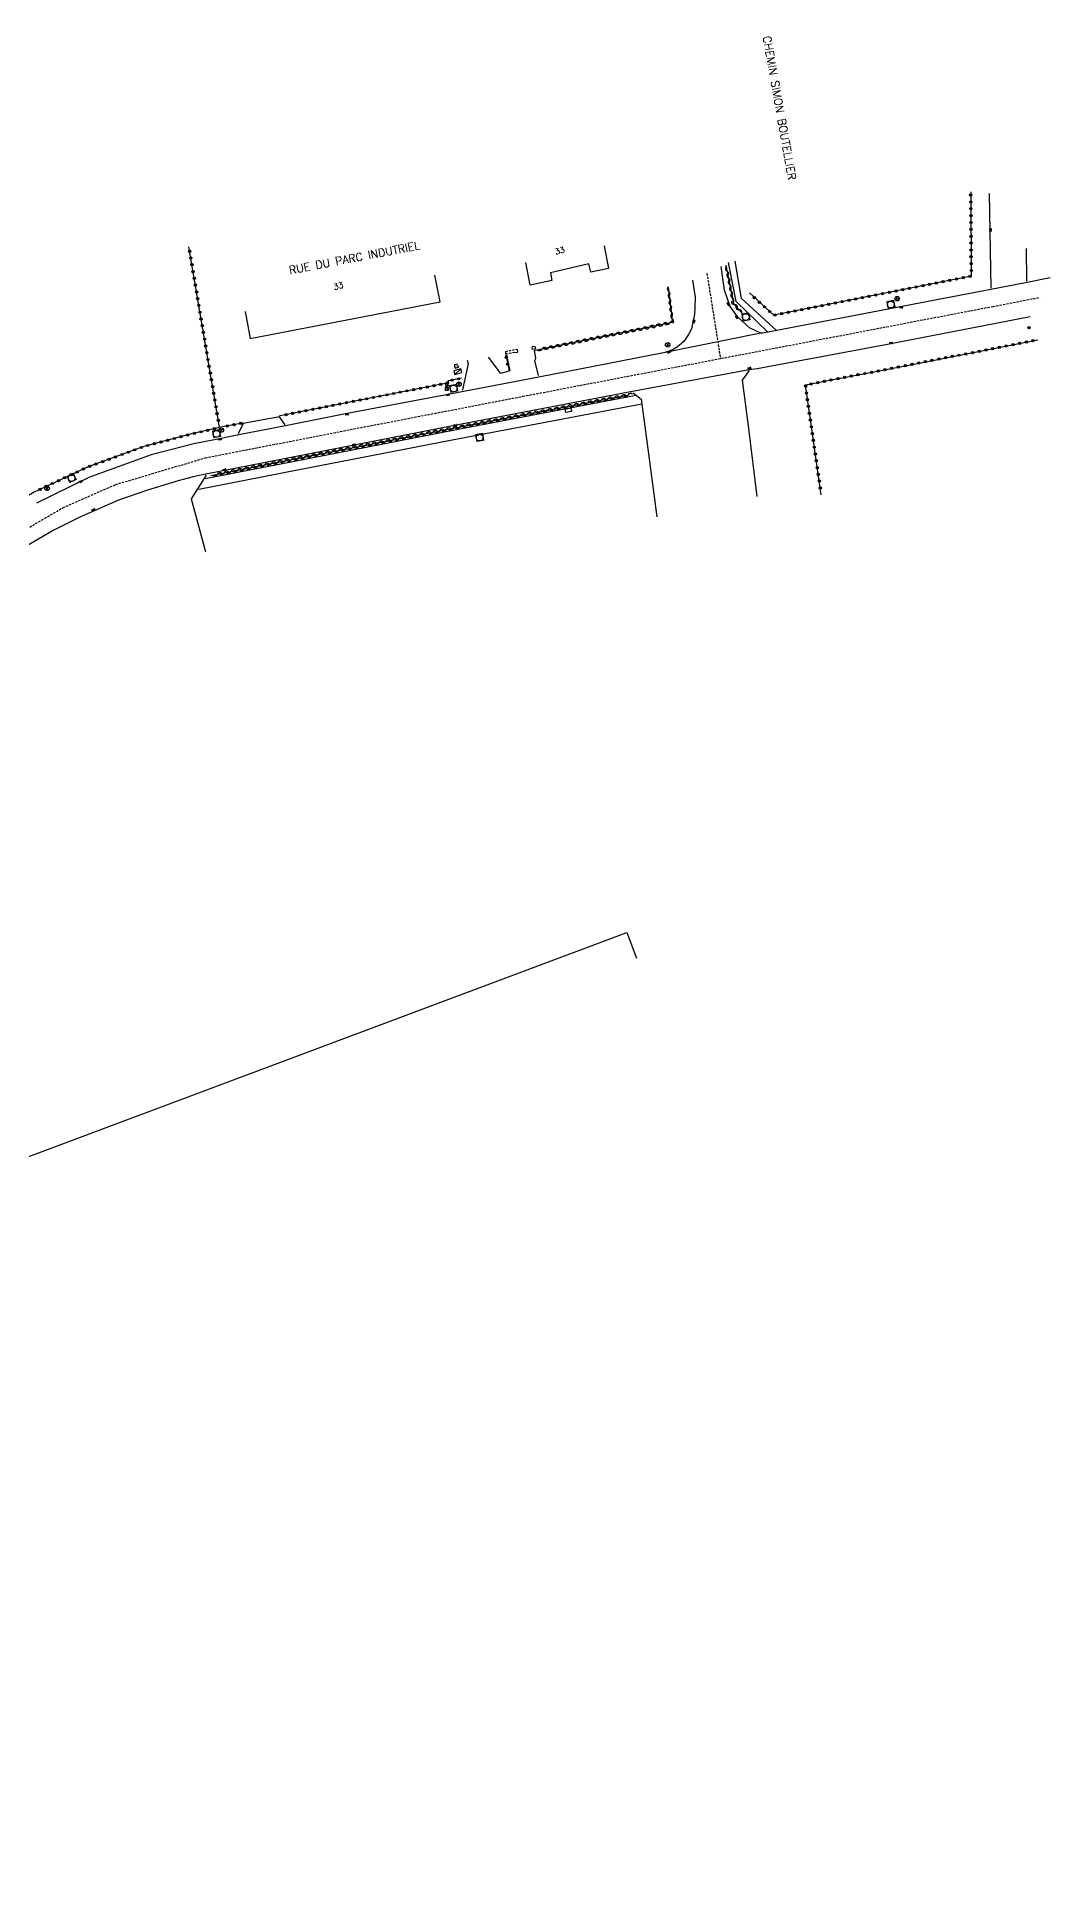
# Model space of a CAD drawing. Header units: millimetres. Extents: x 114000 to 115001, y 149000 to 149604.
# Drawn here: x 114678.4 to 114900.1, y 149201.7 to 149604.2 of the extents above; entities that cross this region are included whole.
import ezdxf
from ezdxf.enums import TextEntityAlignment as Align

# ---------------------------------------------------------------- set-up
doc = ezdxf.new("R2010")
doc.units = ezdxf.units.MM
doc.linetypes.add('DASHED', pattern=[0.75, 0.5, -0.25])
doc.layers.get('0').update_dxf_attribs({"linetype": 'CONTINUOUS'})
for name, color, linetype in [('W0001', 6, 'DASHED'), ('W0008', 7, 'CONTINUOUS'), ('W0014', 7, 'CONTINUOUS'), ('W0017', 7, 'CONTINUOUS'), ('W0100', 7, 'CONTINUOUS'), ('W0112', 1, 'DASHED'), ('W0310', 3, 'CONTINUOUS'), ('W0322', 7, 'CONTINUOUS'), ('W0400', 7, 'CONTINUOUS'), ('W0412', 7, 'CONTINUOUS'), ('W0420', 7, 'CONTINUOUS'), ('W0421', 7, 'CONTINUOUS'), ('W0432', 7, 'CONTINUOUS'), ('W0469', 7, 'CONTINUOUS'), ('W0856', 7, 'CONTINUOUS'), ('W0989', 7, 'CONTINUOUS'), ('W0991', 7, 'CONTINUOUS')]:
    doc.layers.add(name, color=color, linetype=linetype)
doc.styles.get("Standard").update_dxf_attribs({"font": 'romans.shx', "width": 0.85})

# ---------------------------------------------------------------- blocks, each defined once
blk = doc.blocks.new('t432')
at = {"flags": 128}
for points in [[(0.8, 0.8), (-0.8, 0.8)], [(-0.8, 0.8), (-0.8, 0)], [(0.8, 0.8), (-0.8, 0)], [(-0.8, 0), (0.8, 0)], [(-0.4, 2.1), (-0.4, 1.3)], [(-0.4, 1.3), (0.4, 1.3)], [(-0.39, 2.1), (0.41, 2.1)], [(0, 1.7), (0.4, 1.7)], [(0.4, 1.3), (0.4, 1.7)], [(0.8, 0), (0.8, 0.8)]]:
    blk.add_lwpolyline(points, dxfattribs=at)
blk = doc.blocks.new('T400')
for p, q in [((-0.15, 0.3), (0.15, 0.3)), ((-0.15, -0.25), (-0.15, 0.3)), ((-0.15, 0.15), (0.15, 0.15)), ((-0.15, 0), (0.15, 0)), ((0.15, 0.3), (0.15, -0.25)), ((-0.15, -0.15), (0.15, -0.15)), ((-0.15, -0.25), (-0.15, -0.3)), ((-0.15, -0.3), (0.15, -0.3)), ((0.15, -0.3), (0.15, -0.25))]:
    blk.add_line(p, q)
blk = doc.blocks.new('T420')
for p, q in [((0.75, 0.75), (-0.75, 0.75)), ((-0.75, 0.75), (-0.75, -0.75)), ((0.75, 0.75), (0.75, -0.75)), ((0.75, -0.75), (-0.75, -0.75))]:
    blk.add_line(p, q)
blk.add_ellipse((0, 0), major_axis=(-0.53, 0.53), ratio=1, start_param=3.926991, end_param=10.210176)
blk = doc.blocks.new('T469')
at = {"color": 0, "linetype": 'Continuous', "flags": 128}
for points in [[(-0.35, 0.35), (0.35, -0.35)], [(-0.35, -0.35), (0.35, 0.35)]]:
    blk.add_lwpolyline(points, dxfattribs=at)
at = {"color": 0, "linetype": 'Continuous'}
blk.add_circle((0, 0), 0.5, dxfattribs=at)
blk = doc.blocks.new('T412')
for p, q in [((-0.3, 1.2), (0.3, 1.2)), ((-0.3, 1.2), (-0.3, 0.6)), ((-0.3, 0.6), (0.3, 0.6)), ((-0.3, 0.3), (0.3, 0.3)), ((-0.3, -0.3), (-0.3, 0.3)), ((0, 0.9), (0.3, 0.9)), ((0.3, 0.9), (0.3, 0.6)), ((0.3, 0.3), (0.3, -0.3)), ((0.3, -0.3), (-0.3, -0.3))]:
    blk.add_line(p, q)
blk.add_ellipse((0, 0), major_axis=(0.212, 0.212), ratio=1, start_param=5.497787, end_param=11.780972)
blk = doc.blocks.new('T856')
for p, q in [((-0.125, 0), (0.125, 0)), ((0, 0.125), (0, -0.125))]:
    blk.add_line(p, q)
blk.add_ellipse((0, 0), major_axis=(-0.177, 0.177), ratio=1, start_param=3.9269908, end_param=10.2101761)
blk = doc.blocks.new('t310o')
at = {"color": 0, "linetype": 'Continuous'}
for centre, start, end in [((-0.5, 0.38), 216.8699, 323.1304), ((0.5, -0.37), 36.8699, 143.1303)]:
    blk.add_arc(centre, 0.625, start, end, dxfattribs=at)
blk = doc.blocks.new('t322o')
at = {"color": 0, "linetype": 'Continuous'}
for radius in [0.25, 0.15]:
    blk.add_circle((0, 0), radius, dxfattribs=at)

msp = doc.modelspace()

# ---------------------------------------------------------------- linework, layer by layer
at = {"layer": 'W0001'}
for points in [[(114824.99, 149552.47), (114827.95, 149533.83)], [(114446, 149343.42), (114527.37, 149369.43), (114554.75, 149378.97), (114571.03, 149387.76), (114582.96, 149396.29), (114603.41, 149416.65), (114629.95, 149451.81), (114647.21, 149473.58), (114658.17, 149483.91), (114670.39, 149493.16), (114684.09, 149501.2), (114695.62, 149506.26), (114715.23, 149512.1), (114740.35, 149517), (114784.74, 149525.57), (114887.55, 149545.22), (114897.89, 149547.21)]]:
    msp.add_lwpolyline(points, dxfattribs=at)
at = {"layer": 'W0008'}
for points in [[(114836.78, 149539.37), (114834.27, 149540.57), (114831.74, 149542.84), (114830.1, 149545.2), (114828.84, 149548.81), (114828.11, 149553.95)], [(114900.08, 149551.46), (114894.71, 149550.42), (114887.09, 149548.96), (114837.25, 149539.36), (114836.78, 149539.37), (114815.13, 149535.01), (114788.58, 149529.86), (114770.26, 149526.33), (114745.91, 149521.72), (114732.84, 149519.1), (114722.58, 149517.11), (114717.99, 149516.21), (114712.73, 149515.16), (114703.4, 149512.79), (114689.76, 149507.83), (114678.32, 149502.23)], [(114821.86, 149550.99), (114822.4, 149547.25), (114822.38, 149544.91), (114822.27, 149543.5), (114821.61, 149540.31), (114820.98, 149539.08), (114819.92, 149537.58), (114818.54, 149536.38), (114817.45, 149535.74), (114815.79, 149535.14)], [(114895.71, 149542.96), (114864.89, 149536.95), (114835.95, 149531.56), (114834.21, 149531.33), (114807.89, 149526.49), (114769.43, 149519.08), (114734.42, 149512.25), (114715.35, 149508.56), (114712.61, 149507.94), (114709.3, 149507.06), (114702.61, 149505.07), (114696.29, 149502.82), (114687.81, 149499.17), (114681.98, 149496.19), (114675.67, 149492.49)]]:
    msp.add_lwpolyline(points, dxfattribs=at)
at = {"layer": 'W0014'}
for points in [[(114838.21, 149539.7), (114831.41, 149546.33), (114829.71, 149554.83)], [(114840.12, 149540.06), (114832.54, 149546.94), (114831.16, 149555.11)], [(114715.26, 149507.57), (114734.77, 149511.39), (114770.24, 149518.29), (114809.5, 149525.81)], [(114713.88, 149505.26), (114735.46, 149509.52), (114770.77, 149516.36), (114810.74, 149523.95)]]:
    msp.add_lwpolyline(points, dxfattribs=at)
at = {"layer": 'W0017'}
for points in [[(114886.74, 149569.93), (114887.06, 149549.19)], [(114894.94, 149550.78), (114894.93, 149557.87)], [(114772.54, 149533.45), (114772.77, 149532.66), (114771.55, 149526.95), (114771.47, 149526.82)], [(114781.15, 149534.58), (114781.85, 149531.11), (114779.93, 149530.57), (114777.22, 149534.14)], [(114788.14, 149530.09), (114787.38, 149533.37), (114787.55, 149533.87), (114787.26, 149535.65)], [(114834.2, 149531.23), (114832.71, 149529.13), (114834.05, 149518.5), (114835.94, 149503.62)], [(114808.84, 149526.36), (114810.6, 149524.92), (114812.05, 149514.09), (114814.04, 149499.22)], [(114732.77, 149519.34), (114731.47, 149521.11), (114723.52, 149519.64), (114722.43, 149517.38)], [(114715.49, 149508.35), (114712.2, 149503.18), (114715.33, 149491.57)]]:
    msp.add_lwpolyline(points, dxfattribs=at)
at = {"layer": 'W0100'}
for points in [[(114802.52, 149558.44), (114803.48, 149553.53), (114799.61, 149552.71), (114799.17, 149554.52), (114790.75, 149552.59), (114791.08, 149550.9), (114786.32, 149549.89), (114785.36, 149554.8)], [(114723.96, 149544.1), (114725.09, 149538.21), (114766.63, 149546.2), (114765.49, 149552.09)], [(114268.96, 149201.7), (114267.1, 149206.34), (114512.64, 149297.82), (114525.79, 149302.88), (114621.73, 149338.77), (114614.07, 149359.1), (114615.2, 149361.64), (114632.33, 149368.05), (114634.86, 149366.89), (114642.52, 149346.56), (114807.5, 149408.32), (114809.6, 149402.7)]]:
    msp.add_lwpolyline(points, dxfattribs=at)
at = {"layer": 'W0112'}
msp.add_lwpolyline([(114783.61, 149535.18), (114782.99, 149535.06), (114782.96, 149535.17), (114781.07, 149534.81), (114780.96, 149535.4), (114783.39, 149535.86), (114783.42, 149535.76), (114783.49, 149535.77)], close=True, dxfattribs=at)
msp.add_lwpolyline([(114786.74, 149536.43), (114787.37, 149536.55), (114787.49, 149535.93), (114786.86, 149535.81), (114786.74, 149536.43)], dxfattribs=at)
at = {"layer": 'W0310'}
for points in [[(114829.16, 149554.22), (114830.79, 149545.87), (114832.97, 149543.38)], [(114816.5, 149549.46), (114817.47, 149541.72), (114787.42, 149535.6)], [(114716.45, 149508.24), (114734.65, 149511.84), (114770.03, 149518.7), (114807.96, 149525.89)]]:
    msp.add_lwpolyline(points, dxfattribs=at)
at = {"layer": 'W0322'}
for points in [[(114882.7, 149570.31), (114882.8, 149551.87), (114839.6, 149543.29), (114834.27, 149548.18)], [(114718.35, 149518.83), (114711.69, 149558.27)], [(114849.98, 149504.05), (114846.52, 149528.05), (114868.4, 149532.26), (114897.34, 149537.93)], [(114780.91, 149535.02), (114781.74, 149531.14)], [(114771.32, 149529.53), (114768.55, 149528.96), (114768.35, 149528.92), (114768.46, 149528.54), (114731.62, 149521.29), (114731.43, 149521.26)], [(114718.37, 149518.74), (114712.24, 149517.33), (114701.84, 149514.59), (114689.76, 149510.2), (114677.8, 149504.63), (114666.33, 149497.86), (114657.8, 149491.57), (114647.63, 149482.61), (114641.14, 149475.87), (114635.65, 149469.42), (114606.97, 149431.24), (114597.87, 149419.34), (114590.42, 149411.09), (114581.32, 149402.77), (114571.21, 149395.09), (114560.87, 149388.76), (114552.79, 149384.88), (114547.43, 149382.61), (114541.37, 149380.45), (114540.03, 149384.3), (114533.46, 149403.19)], [(114723.37, 149519.7), (114718.59, 149518.82)]]:
    msp.add_lwpolyline(points, dxfattribs=at)
at = {"layer": 'W0421'}
msp.add_lwpolyline([(114795.19, 149523.04), (114795.35, 149522.26), (114794.14, 149522.01), (114793.98, 149522.79), (114795.19, 149523.04)], dxfattribs=at)

# ---------------------------------------------------------------- block references
at = {"layer": 'W0310'}
for p, rotation in [((114829.41, 149552.93), 281.0490019566946), ((114816.62, 149548.5), 277.1274951122563), ((114829.7, 149551.46), 281.0490019566946), ((114829.98, 149549.98), 281.0490019566946), ((114830.27, 149548.51), 281.0490019566946), ((114816.81, 149547.01), 277.1274951122563), ((114816.99, 149545.53), 277.1274951122563), ((114830.56, 149547.04), 281.0490019566946), ((114830.99, 149545.64), 311.2566335793294), ((114831.98, 149544.51), 311.2566335793294), ((114813.88, 149540.99), 191.5100087720154), ((114815.35, 149541.29), 191.5100087720154), ((114816.81, 149541.59), 191.5100087720154), ((114817.18, 149544.04), 277.1274951122563), ((114817.37, 149542.55), 277.1274951122563), ((114793.3, 149536.8), 191.5100087720154), ((114794.77, 149537.1), 191.5100087720154), ((114796.24, 149537.4), 191.5100087720154), ((114797.71, 149537.7), 191.5100087720154), ((114799.18, 149538), 191.5100087720154), ((114800.65, 149538.3), 191.5100087720154), ((114802.12, 149538.6), 191.5100087720154), ((114803.59, 149538.9), 191.5100087720154), ((114805.06, 149539.19), 191.5100087720154), ((114806.53, 149539.49), 191.5100087720154), ((114808, 149539.79), 191.5100087720154), ((114809.47, 149540.09), 191.5100087720154), ((114810.94, 149540.39), 191.5100087720154), ((114812.41, 149540.69), 191.5100087720154), ((114788.89, 149535.9), 191.5100087720154), ((114790.36, 149536.2), 191.5100087720154), ((114791.83, 149536.5), 191.5100087720154), ((114801.87, 149524.74), 10.74226763552244), ((114803.34, 149525.02), 10.74226763552244), ((114804.81, 149525.3), 10.74226763552244), ((114806.29, 149525.58), 10.74226763552244), ((114807.76, 149525.86), 10.74226763552244), ((114781.23, 149520.82), 10.74226763552244), ((114782.71, 149521.1), 10.74226763552244), ((114784.18, 149521.38), 10.74226763552244), ((114785.66, 149521.66), 10.74226763552244), ((114787.13, 149521.94), 10.74226763552244), ((114788.6, 149522.22), 10.74226763552244), ((114790.08, 149522.5), 10.74226763552244), ((114791.55, 149522.78), 10.74226763552244), ((114793.02, 149523.06), 10.74226763552244), ((114794.5, 149523.34), 10.74226763552244), ((114795.97, 149523.62), 10.74226763552244), ((114797.44, 149523.9), 10.74226763552244), ((114798.92, 149524.18), 10.74226763552244), ((114800.39, 149524.46), 10.74226763552244), ((114760.61, 149516.87), 10.97513612764318), ((114762.08, 149517.16), 10.97513612764318), ((114763.55, 149517.44), 10.97513612764318), ((114765.03, 149517.73), 10.97513612764318), ((114766.5, 149518.01), 10.97513612764318), ((114767.97, 149518.3), 10.97513612764318), ((114769.44, 149518.58), 10.97513612764318), ((114770.92, 149518.87), 10.74226763552244), ((114772.39, 149519.15), 10.74226763552244), ((114773.87, 149519.43), 10.74226763552244), ((114775.34, 149519.71), 10.74226763552244), ((114776.81, 149519.99), 10.74226763552244), ((114778.29, 149520.26), 10.74226763552244), ((114779.76, 149520.54), 10.74226763552244), ((114739.99, 149512.87), 10.97513612764318), ((114741.47, 149513.16), 10.97513612764318), ((114742.94, 149513.44), 10.97513612764318), ((114744.41, 149513.73), 10.97513612764318), ((114745.88, 149514.02), 10.97513612764318), ((114747.36, 149514.3), 10.97513612764318), ((114748.83, 149514.59), 10.97513612764318), ((114750.3, 149514.87), 10.97513612764318), ((114751.77, 149515.16), 10.97513612764318), ((114753.25, 149515.44), 10.97513612764318), ((114754.72, 149515.73), 10.97513612764318), ((114756.19, 149516.01), 10.97513612764318), ((114757.66, 149516.3), 10.97513612764318), ((114759.14, 149516.59), 10.97513612764318), ((114719.39, 149508.82), 11.18634436884794), ((114720.86, 149509.11), 11.18634436884794), ((114722.33, 149509.4), 11.18634436884794), ((114723.8, 149509.69), 11.18634436884794), ((114725.27, 149509.98), 11.18634436884794), ((114726.75, 149510.27), 11.18634436884794), ((114728.22, 149510.57), 11.18634436884794), ((114729.69, 149510.86), 11.18634436884794), ((114731.16, 149511.15), 11.18634436884794), ((114732.63, 149511.44), 11.18634436884794), ((114734.1, 149511.73), 11.18634436884794), ((114735.58, 149512.02), 10.97513612764318), ((114737.05, 149512.3), 10.97513612764318), ((114738.52, 149512.59), 10.97513612764318), ((114717.92, 149508.53), 11.18634436884794)]:
    msp.add_blockref('t310o', p, dxfattribs=dict(at, rotation=rotation))
at = {"layer": 'W0322'}
for p, rotation in [((114882.71, 149569.58), 270.3072659641277), ((114882.72, 149568.08), 270.3072659641277), ((114882.72, 149566.58), 270.3072659641277), ((114882.73, 149565.08), 270.3072659641277), ((114882.74, 149563.58), 270.3072659641277), ((114882.75, 149562.08), 270.3072659641277), ((114711.85, 149557.28), 99.58544012670215), ((114882.76, 149560.58), 270.3072659641277), ((114882.76, 149559.08), 270.3072659641277), ((114882.77, 149557.58), 270.3072659641277), ((114712.1, 149555.8), 99.58544012670215), ((114712.35, 149554.33), 99.58544012670215), ((114882.78, 149556.08), 270.3072659641277), ((114882.79, 149554.58), 270.3072659641277), ((114712.6, 149552.85), 99.58544012670215), ((114712.85, 149551.37), 99.58544012670215), ((114713.1, 149549.89), 99.58544012670215), ((114869.29, 149549.18), 191.2307350642079), ((114870.76, 149549.47), 191.2307350642079), ((114872.23, 149549.77), 191.2307350642079), ((114873.7, 149550.06), 191.2307350642079), ((114875.17, 149550.35), 191.2307350642079), ((114876.64, 149550.64), 191.2307350642079), ((114878.11, 149550.94), 191.2307350642079), ((114879.58, 149551.23), 191.2307350642079), ((114881.06, 149551.52), 191.2307350642079), ((114882.53, 149551.81), 191.2307350642079), ((114882.8, 149553.08), 270.3072659641277), ((114713.35, 149548.41), 99.58544012670215), ((114713.6, 149546.93), 99.58544012670215), ((114713.85, 149545.45), 99.58544012670215), ((114835.37, 149547.17), 137.4473892150438), ((114836.48, 149546.15), 137.4473892150438), ((114837.58, 149545.14), 137.4473892150438), ((114848.69, 149545.09), 191.2307350642079), ((114850.16, 149545.38), 191.2307350642079), ((114851.63, 149545.68), 191.2307350642079), ((114853.1, 149545.97), 191.2307350642079), ((114854.57, 149546.26), 191.2307350642079), ((114856.04, 149546.55), 191.2307350642079), ((114857.52, 149546.85), 191.2307350642079), ((114858.99, 149547.14), 191.2307350642079), ((114860.46, 149547.43), 191.2307350642079), ((114861.93, 149547.72), 191.2307350642079), ((114863.4, 149548.01), 191.2307350642079), ((114864.87, 149548.31), 191.2307350642079), ((114866.34, 149548.6), 191.2307350642079), ((114867.81, 149548.89), 191.2307350642079), ((114714.1, 149543.97), 99.58544012670215), ((114714.35, 149542.49), 99.58544012670215), ((114714.6, 149541.01), 99.58544012670215), ((114838.69, 149544.12), 137.4473892150438), ((114839.86, 149543.34), 191.2307350642079), ((114841.33, 149543.63), 191.2307350642079), ((114842.8, 149543.92), 191.2307350642079), ((114844.27, 149544.22), 191.2307350642079), ((114845.74, 149544.51), 191.2307350642079), ((114847.22, 149544.8), 191.2307350642079), ((114714.85, 149539.54), 99.58544012670215), ((114715.1, 149538.06), 99.58544012670215), ((114893.39, 149537.16), 11.08195129021914), ((114894.86, 149537.45), 11.08195129021914), ((114896.33, 149537.73), 11.08195129021914), ((114715.35, 149536.58), 99.58544012670215), ((114715.6, 149535.1), 99.58544012670215), ((114715.85, 149533.62), 99.58544012670215), ((114781.11, 149534.07), 282.1311887250553), ((114872.78, 149533.12), 11.08195129021914), ((114874.25, 149533.41), 11.08195129021914), ((114875.73, 149533.7), 11.08195129021914), ((114877.2, 149533.99), 11.08195129021914), ((114878.67, 149534.28), 11.08195129021914), ((114880.14, 149534.56), 11.08195129021914), ((114881.61, 149534.85), 11.08195129021914), ((114883.09, 149535.14), 11.08195129021914), ((114884.56, 149535.43), 11.08195129021914), ((114886.03, 149535.72), 11.08195129021914), ((114887.5, 149536.01), 11.08195129021914), ((114888.97, 149536.29), 11.08195129021914), ((114890.45, 149536.58), 11.08195129021914), ((114891.92, 149536.87), 11.08195129021914), ((114716.1, 149532.14), 99.58544012670215), ((114716.35, 149530.66), 99.58544012670215), ((114716.6, 149529.18), 99.58544012670215), ((114769.2, 149529.1), 191.4775023140189), ((114770.67, 149529.39), 191.4775023140189), ((114781.43, 149532.6), 282.1311887250553), ((114852.16, 149529.14), 10.89597165454623), ((114853.64, 149529.42), 10.89597165454623), ((114855.11, 149529.71), 10.89597165454623), ((114856.58, 149529.99), 10.89597165454623), ((114858.05, 149530.27), 10.89597165454623), ((114859.53, 149530.56), 10.89597165454623), ((114861, 149530.84), 10.89597165454623), ((114862.47, 149531.12), 10.89597165454623), ((114863.95, 149531.41), 10.89597165454623), ((114865.42, 149531.69), 10.89597165454623), ((114866.89, 149531.97), 10.89597165454623), ((114868.37, 149532.26), 10.89597165454623), ((114869.84, 149532.55), 11.08195129021914), ((114871.31, 149532.83), 11.08195129021914), ((114716.85, 149527.7), 99.58544012670215), ((114717.1, 149526.22), 99.58544012670215), ((114750.56, 149525.02), 191.1338427649459), ((114752.03, 149525.31), 191.1338427649459), ((114753.5, 149525.6), 191.1338427649459), ((114754.98, 149525.89), 191.1338427649459), ((114756.45, 149526.18), 191.1338427649459), ((114757.92, 149526.47), 191.1338427649459), ((114759.39, 149526.76), 191.1338427649459), ((114760.86, 149527.05), 191.1338427649459), ((114762.34, 149527.34), 191.1338427649459), ((114763.81, 149527.63), 191.1338427649459), ((114765.28, 149527.92), 191.1338427649459), ((114766.75, 149528.21), 191.1338427649459), ((114768.22, 149528.5), 191.1338427649459), ((114846.56, 149527.8), 98.19996208324947), ((114846.77, 149526.32), 98.19996208324947), ((114847.74, 149528.29), 10.89597165454623), ((114849.22, 149528.57), 10.89597165454623), ((114850.69, 149528.85), 10.89597165454623), ((114717.35, 149524.74), 99.58544012670215), ((114717.6, 149523.27), 99.58544012670215), ((114717.85, 149521.79), 99.58544012670215), ((114732.9, 149521.54), 191.1338427649459), ((114734.37, 149521.83), 191.1338427649459), ((114735.84, 149522.12), 191.1338427649459), ((114737.32, 149522.41), 191.1338427649459), ((114738.79, 149522.7), 191.1338427649459), ((114740.26, 149522.99), 191.1338427649459), ((114741.73, 149523.28), 191.1338427649459), ((114743.2, 149523.57), 191.1338427649459), ((114744.67, 149523.86), 191.1338427649459), ((114746.15, 149524.15), 191.1338427649459), ((114747.62, 149524.44), 191.1338427649459), ((114749.09, 149524.73), 191.1338427649459), ((114846.98, 149524.83), 98.19996208324947), ((114847.2, 149523.35), 98.19996208324947), ((114847.41, 149521.86), 98.19996208324947), ((114711.38, 149517.11), 194.7977228926043), ((114712.84, 149517.47), 192.8913971163484), ((114714.3, 149517.8), 192.8913971163484), ((114715.76, 149518.14), 192.8913971163484), ((114717.22, 149518.47), 192.8913971163484), ((114718.1, 149520.31), 99.58544012670215), ((114720.06, 149519.09), 190.4230325288415), ((114721.54, 149519.36), 190.4230325288415), ((114723.01, 149519.63), 190.4230325288415), ((114847.63, 149520.38), 98.19996208324947), ((114847.84, 149518.89), 98.19996208324947), ((114848.05, 149517.41), 98.19996208324947), ((114697.02, 149512.84), 199.9464825894433), ((114698.43, 149513.35), 199.9464825894433), ((114699.84, 149513.86), 199.9464825894433), ((114701.25, 149514.37), 199.9464825894433), ((114702.68, 149514.81), 194.7977228926043), ((114704.13, 149515.19), 194.7977228926043), ((114705.58, 149515.57), 194.7977228926043), ((114707.03, 149515.96), 194.7977228926043), ((114708.48, 149516.34), 194.7977228926043), ((114709.93, 149516.72), 194.7977228926043), ((114848.27, 149515.92), 98.19996208324947), ((114848.48, 149514.44), 98.19996208324947), ((114848.7, 149512.95), 98.19996208324947), ((114687.24, 149509.03), 204.9625834170741), ((114688.6, 149509.66), 204.9625834170741), ((114689.97, 149510.28), 199.9464825894433), ((114691.38, 149510.79), 199.9464825894433), ((114692.79, 149511.3), 199.9464825894433), ((114694.2, 149511.81), 199.9464825894433), ((114695.61, 149512.32), 199.9464825894433), ((114848.91, 149511.47), 98.19996208324947), ((114849.12, 149509.98), 98.19996208324947), ((114679.08, 149505.23), 204.9625834170741), ((114680.44, 149505.86), 204.9625834170741), ((114681.8, 149506.5), 204.9625834170741), ((114683.16, 149507.13), 204.9625834170741), ((114684.52, 149507.76), 204.9625834170741), ((114685.88, 149508.4), 204.9625834170741), ((114849.34, 149508.5), 98.19996208324947), ((114849.55, 149507.02), 98.19996208324947), ((114849.77, 149505.53), 98.19996208324947)]:
    msp.add_blockref('t322o', p, dxfattribs=dict(at, rotation=rotation))
at = {"layer": 'W0400'}
for p, rotation in [((114887.04, 149561.95), 1), ((114829.68, 149545.77), 18), ((114822.12, 149541.95), 345), ((114831.5, 149542.91), 35), ((114867.51, 149545.02), 102), ((114865.33, 149537.23), 101), ((114816.68, 149535.21), 295), ((114834.32, 149531.72), 99.99999999999999), ((114768.34, 149525.9), 101), ((114746.27, 149521.63), 101), ((114769.93, 149519.22), 99.99999999999999), ((114718.47, 149516.18), 101), ((114747.88, 149514.98), 99.99999999999999), ((114719.48, 149509.49), 99.99999999999999), ((114688.01, 149506.91), 115), ((114690.81, 149500.74), 115)]:
    msp.add_blockref('T400', p, dxfattribs=dict(at, rotation=rotation))
at = {"layer": 'W0412'}
msp.add_blockref('T412', (114768.08, 149527.17), dxfattribs=at)
at = {"layer": 'W0420'}
for p, rotation in [((114865.22, 149545.64), 10), ((114833.49, 149542.89), 10), ((114769.57, 149527.28), 10), ((114717.72, 149517.35), 10), ((114775.26, 149516.54), 10), ((114686.01, 149507.7), 25)]:
    msp.add_blockref('T420', p, dxfattribs=dict(at, rotation=rotation))
at = {"layer": 'W0432', "rotation": 15}
msp.add_blockref('t432', (114770.63, 149530.57), dxfattribs=at)
at = {"layer": 'W0469'}
for p in [(114866.61, 149546.92), (114816.41, 149536.82), (114770.76, 149528.22), (114718.76, 149518.15), (114680.65, 149505.44)]:
    msp.add_blockref('T469', p, dxfattribs=at)
at = {"layer": 'W0856'}
msp.add_blockref('T856', (114895.44, 149540.55), dxfattribs=at)

# ---------------------------------------------------------------- texts
at = {"layer": 'W0989'}
for s, rotation, p in [('CHEMIN SIMON BOUTELLIER', 280.0751, (114838.08, 149604.37)), ('RUE DU PARC INDUTRIEL', 10.9125, (114733.62, 149553.11))]:
    msp.add_text(s, height=1.75, rotation=rotation, dxfattribs=at).set_placement(p, align=Align.MIDDLE_LEFT)
at = {"layer": 'W0991'}
for p in [(114792.96, 149556.84), (114744.54, 149549.08)]:
    msp.add_text('33', height=1.25, rotation=15, dxfattribs=at).set_placement(p, align=Align.CENTER)

doc.saveas('drawing.dxf')
